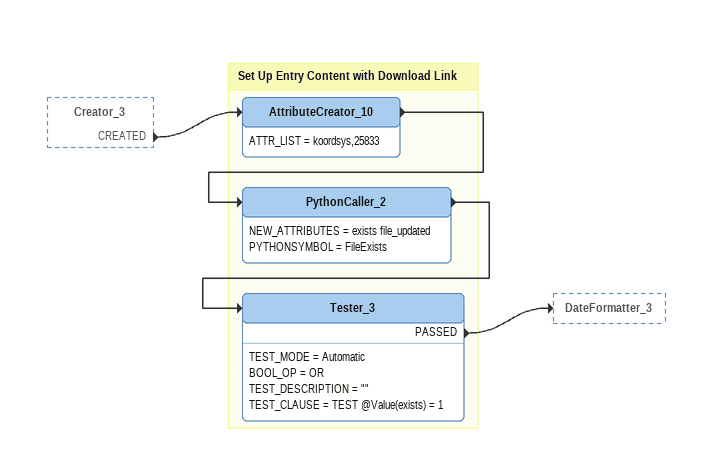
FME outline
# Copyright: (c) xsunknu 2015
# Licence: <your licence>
Creator_3 [outside]
    CREATED -> AttributeCreator_10

Bookmark: Set Up Entry Content with Download Link
AttributeCreator_10
    ATTR_LIST = koordsys,25833
    -> PythonCaller_2
PythonCaller_2
    NEW_ATTRIBUTES = exists file_updated
    PYTHONSYMBOL = FileExists
    -> Tester_3
Tester_3
    TEST_MODE = Automatic
    BOOL_OP = OR
    TEST_DESCRIPTION = ""
    TEST_CLAUSE = TEST @Value(exists) = 1
    PASSED -> DateFormatter_3
